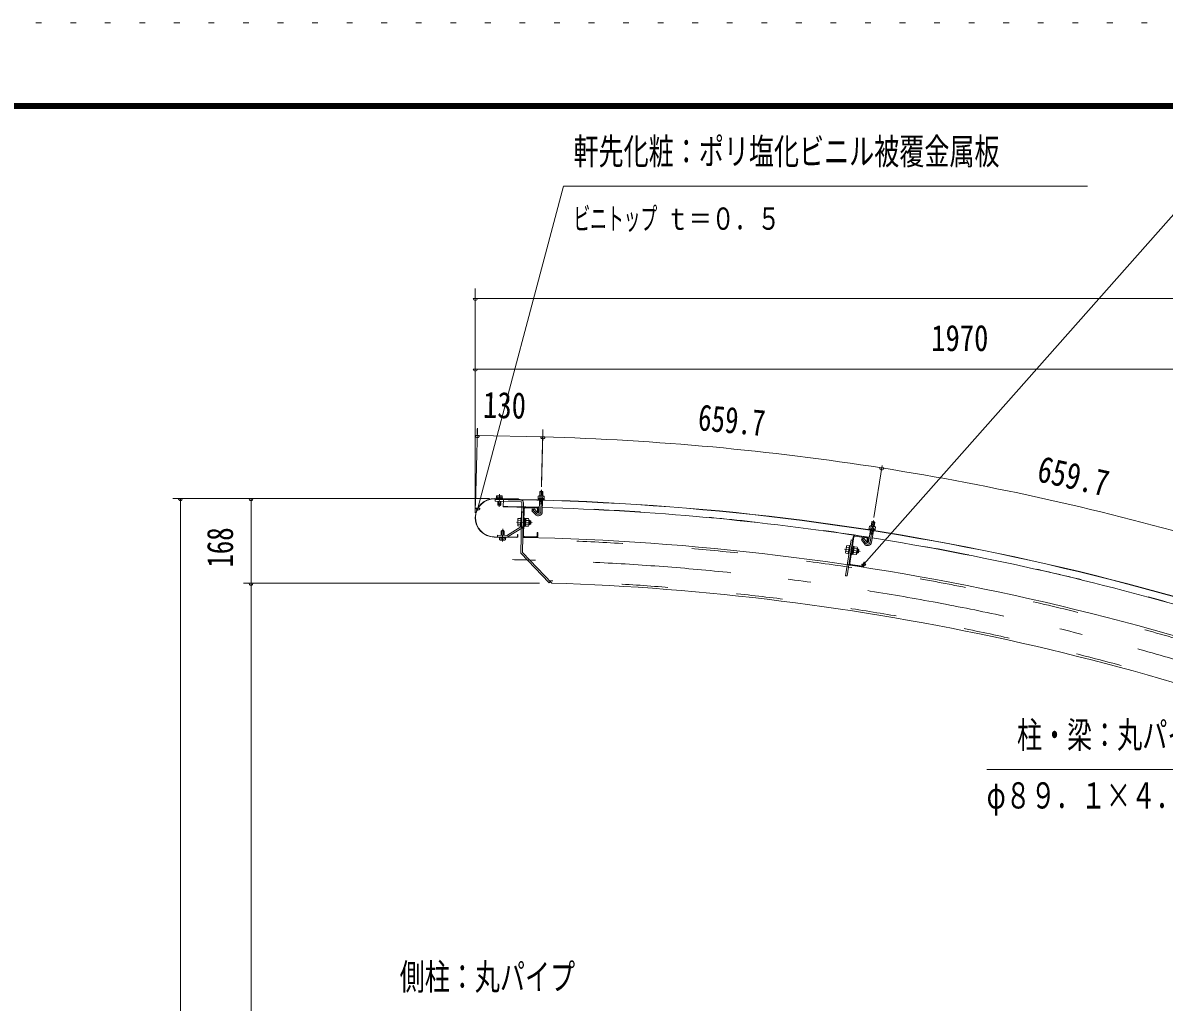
# Model space of a CAD drawing. Units: millimetres, scale not verified. Extents: x -34086 to 34091, y -14700 to 14700.
# Drawn here: x 13301 to 21228, y 7897 to 14700 of the extents above; entities that cross this region are included whole.
import ezdxf
from ezdxf.enums import TextEntityAlignment as Align

# ---------------------------------------------------------------- set-up
doc = ezdxf.new("R2010")
doc.units = ezdxf.units.MM
doc.header["$LTSCALE"] = 80
for name, pattern in [('USER2', [10, 4, -6]), ('USER3', [24, 12, -5, 2, -5]), ('USER4', [3, 0.5, -2.5])]:
    doc.linetypes.add(name, pattern=pattern)
for name, color, linetype, lineweight in [('0-6_2-02BOLD', 7, 'Continuous', 18), ('0-7_2-12HIDDEN', 3, 'USER2', 18), ('0-8_2-22CENTER', 3, 'USER3', 18), ('0-9_2-42THIN', 4, 'Continuous', 18), ('0-A_2-52DIM', 3, 'Continuous', 18), ('0-C_F-F1PAPER', 5, 'Continuous', 18), ('0-D_F-E_J_ADD', 5, 'USER4', 18)]:
    doc.layers.add(name, color=color, linetype=linetype, lineweight=lineweight)
doc.styles.add('ＭＳ ゴシック', font='')
doc.styles.get('ＭＳ ゴシック').set_extended_font_data('MS Gothic')

msp = doc.modelspace()

# ---------------------------------------------------------------- linework, layer by layer
at = {"layer": '0-6_2-02BOLD'}
for p, q in [((16891.04, 11414.07), (16891.81, 11442.59)), ((16895.4, 11445.99), (16891.81, 11442.59)), ((16912.8, 11442.02), (16891.81, 11442.59)), ((16909.39, 11445.61), (16895.4, 11445.99)), ((16912.8, 11442.02), (16909.39, 11445.61)), ((16912.04, 11413.51), (16912.8, 11442.02)), ((16579.94, 11394.39), (16743.36, 11391.12)), ((16743.39, 11392.87), (16579.98, 11396.14)), ((16582.28, 11388.74), (16582.06, 11377.54)), ((16759.82, 11373.99), (16582.06, 11377.54)), ((16760.04, 11385.19), (16582.28, 11388.74)), ((16588.66, 11401.57), (16588.55, 11395.97)), ((16632.4, 11400.69), (16588.66, 11401.57)), ((16599.06, 11352.35), (16599.55, 11377.2)), ((16602.49, 11348.78), (16599.06, 11352.35)), ((16620.05, 11351.93), (16599.06, 11352.35)), ((16599.77, 11388.39), (16599.89, 11393.99)), ((16600.67, 11413.56), (16600.43, 11401.33)), ((16602.49, 11348.78), (16616.48, 11348.5)), ((16620.05, 11351.93), (16616.48, 11348.5)), ((16620.05, 11351.93), (16620.55, 11376.77)), ((16620.88, 11413.16), (16620.63, 11400.93)), ((16620.77, 11387.97), (16620.88, 11393.57)), ((16627.96, 11414.78), (16630.98, 11412.96)), ((16630.98, 11412.96), (16630.74, 11400.73)), ((16632.4, 11400.69), (16632.29, 11395.09)), ((16638.33, 11390.58), (16637.68, 11338.08)), ((16743.39, 11392.87), (16743.36, 11391.12)), ((16766.68, 11366.85), (16759.67, 11016.48)), ((16777.88, 11366.62), (16770.96, 11020.89)), ((16879.2, 11396.89), (16879.06, 11391.64)), ((16879.06, 11391.64), (16922.79, 11390.46)), ((16880.73, 11391.6), (16880.58, 11386)), ((16880.58, 11386), (16920.98, 11384.91)), ((16884.39, 11414.25), (16918.68, 11413.33)), ((16888.07, 11303.43), (16890.23, 11383.98)), ((16889.54, 11358.19), (16910.54, 11357.62)), ((16891.39, 11412.3), (16890.97, 11396.57)), ((16909.07, 11302.87), (16911.23, 11383.42)), ((16911.59, 11411.76), (16911.17, 11396.03)), ((16918.68, 11413.33), (16921.69, 11411.49)), ((16921.13, 11390.51), (16920.98, 11384.91)), ((16921.69, 11411.49), (16921.27, 11395.75)), ((16739.56, 11253.62), (16742.08, 11257.79)), ((16742.08, 11257.79), (16758.89, 11257.45)), ((16758.96, 11260.94), (16757.77, 11201.44)), ((16758.96, 11260.94), (16764.56, 11260.82)), ((16776.56, 11300.84), (16765.36, 11301.07)), ((16782.63, 11324.52), (16778.88, 11136.96)), ((16786.96, 11260.38), (16781.35, 11260.48)), ((16786.91, 11257.92), (16793.9, 11257.78)), ((16788.35, 11330.01), (16870.93, 11328.36)), ((16788.46, 11335.61), (16871.04, 11333.95)), ((16793.9, 11257.78), (16792.81, 11203.19)), ((16851.92, 11324.2), (16836.67, 11309.75)), ((16860.75, 11284.35), (16836.67, 11309.75)), ((16876, 11298.79), (16851.92, 11324.2)), ((16876.42, 11322.65), (16875.94, 11298.85)), ((16875.94, 11298.85), (16881.54, 11298.74)), ((16882.01, 11322.53), (16881.54, 11298.74)), ((16666.7, 11140.38), (16760.23, 11200.06)), ((16672.72, 11130.94), (16766.25, 11190.62)), ((16741.29, 11218.39), (16758.1, 11218.06)), ((16741.82, 11244.66), (16758.63, 11244.32)), ((16757.77, 11201.44), (16763.37, 11201.34)), ((16785.81, 11203.33), (16792.81, 11203.19)), ((16793.35, 11230.49), (16786.22, 11223.63)), ((16786.36, 11230.63), (16793.5, 11237.49)), ((16813.4, 11216.95), (16793.09, 11217.36)), ((16813.93, 11243.21), (16793.62, 11243.62)), ((16814.19, 11256.34), (16793.88, 11256.75)), ((16816.55, 11252.08), (16814.19, 11256.34)), ((16823.38, 11243.89), (16816.38, 11244.03)), ((16823.38, 11243.89), (16822.82, 11215.9)), ((16823.38, 11243.89), (16828.52, 11238.54)), ((16828.17, 11221.04), (16828.52, 11238.54)), ((19178.48, 11189.29), (19177.66, 11184.1)), ((19177.66, 11184.1), (19220.88, 11177.32)), ((19179.31, 11183.84), (19178.44, 11178.31)), ((19178.44, 11178.31), (19218.37, 11172.04)), ((19185.85, 11205.84), (19219.74, 11200.53)), ((19192.55, 11203.01), (19190.11, 11187.47)), ((19192.43, 11204.81), (19196.85, 11232.99)), ((19200.85, 11235.9), (19196.85, 11232.99)), ((19217.59, 11229.73), (19196.85, 11232.99)), ((19214.68, 11233.73), (19200.85, 11235.9)), ((19212.51, 11199.87), (19210.07, 11184.33)), ((19213.17, 11201.56), (19217.59, 11229.73)), ((19217.59, 11229.73), (19214.68, 11233.73)), ((19219.74, 11200.53), (19222.49, 11198.31)), ((19222.49, 11198.31), (19220.05, 11182.76)), ((16574.62, 11128.1), (16732.78, 11124.93)), ((16574.65, 11129.84), (16732.82, 11126.68)), ((16598.32, 11140.57), (16598.1, 11129.37)), ((16662.8, 11139.28), (16598.32, 11140.57)), ((16611.07, 11121.76), (16611.18, 11127.36)), ((16615.51, 11107.67), (16649.8, 11106.98)), ((16622.59, 11109.3), (16622.84, 11121.53)), ((16623.42, 11170.52), (16622.81, 11140.08)), ((16623.43, 11170.52), (16626.99, 11173.95)), ((16623.43, 11170.52), (16644.42, 11170.1)), ((16640.99, 11173.67), (16626.99, 11173.95)), ((16640.99, 11173.67), (16644.42, 11170.1)), ((16642.8, 11108.89), (16643.04, 11121.12)), ((16644.42, 11170.1), (16643.81, 11139.66)), ((16649.8, 11106.98), (16652.9, 11108.69)), ((16652.9, 11108.69), (16653.15, 11120.92)), ((16736.7, 11145.86), (16736.39, 11130.11)), ((16784.26, 11125.65), (16866.84, 11123.99)), ((16784.37, 11131.25), (16866.95, 11129.59)), ((16873.14, 11158.88), (16872.66, 11135.08)), ((16873.14, 11158.88), (16878.74, 11158.77)), ((16878.74, 11158.77), (16878.26, 11134.97)), ((19053.27, 11108.89), (19015.9, 10859.68)), ((19067.87, 11130.77), (19026.97, 10858.01)), ((19073.41, 11129.93), (19045.59, 10944.41)), ((19064.35, 11107.22), (19053.27, 11108.89)), ((19079.78, 11134.64), (19161.46, 11122.39)), ((19080.61, 11140.18), (19162.3, 11127.93)), ((19142.07, 11120.71), (19125.11, 11108.34)), ((19145.72, 11080.05), (19125.11, 11108.34)), ((19162.69, 11092.42), (19142.07, 11120.71)), ((19166.17, 11116.02), (19162.64, 11092.48)), ((19171.71, 11115.19), (19168.18, 11091.65)), ((19175.26, 11095.47), (19187.75, 11175.08)), ((19183.76, 11149.58), (19204.5, 11146.33)), ((19196.01, 11092.22), (19208.5, 11171.82)), ((19219.23, 11177.58), (19218.37, 11172.04)), ((16974.85, 10808.68), (16770.96, 11020.89)), ((19021.58, 11065.15), (19015.04, 11021.54)), ((19018.77, 11030), (19035.4, 11027.5)), ((19021.58, 11065.15), (19024.62, 11068.97)), ((19022.67, 11055.98), (19039.3, 11053.48)), ((19024.62, 11068.97), (19041.25, 11066.47)), ((19041.75, 11069.92), (19032.94, 11011.07)), ((19041.75, 11069.92), (19047.3, 11069.08)), ((19069.45, 11065.76), (19060.63, 11006.92)), ((19069.45, 11065.76), (19063.91, 11066.59)), ((19071.96, 11035.3), (19064, 11029.42)), ((19065.04, 11036.34), (19073, 11042.23)), ((19090.1, 11019.3), (19070.01, 11022.31)), ((19094, 11045.28), (19073.91, 11048.3)), ((19097.73, 11053.73), (19091.19, 11010.12)), ((19103.46, 11044.73), (19096.53, 11045.77)), ((19103.46, 11044.73), (19099.31, 11017.04)), ((19103.46, 11044.73), (19107.87, 11038.77)), ((19105.27, 11021.46), (19107.87, 11038.77)), ((19162.64, 11092.48), (19168.18, 11091.65)), ((19032.94, 11011.07), (19038.47, 11010.24)), ((19060.63, 11006.92), (19055.09, 11007.75)), ((19060.99, 11009.34), (19067.91, 11008.3)), ((19088.15, 11006.31), (19068.06, 11009.32)), ((19091.19, 11010.12), (19088.15, 11006.31)), ((19141.88, 10954.03), (19138.35, 10930.5)), ((19049.47, 10932.5), (19131.15, 10920.25)), ((19050.3, 10938.04), (19131.99, 10925.79)), ((19015.9, 10859.68), (19026.97, 10858.01))]:
    msp.add_line(p, q, dxfattribs=at)
for points in [[(16627.96, 11414.78), (16593.67, 11415.47), (16590.57, 11413.76), (16590.33, 11401.54)], [(16879.2, 11396.89), (16922.94, 11395.71), (16922.79, 11390.46)], [(16884.39, 11414.25), (16881.29, 11412.57), (16880.87, 11396.84)], [(16786.96, 11260.38), (16785.76, 11200.88), (16780.17, 11201)], [(16739.56, 11253.62), (16738.68, 11209.53), (16741.03, 11205.26), (16757.84, 11204.93)], [(16816.55, 11252.08), (16815.66, 11207.99), (16813.14, 11203.81), (16792.84, 11204.22)], [(16828.17, 11221.04), (16822.82, 11215.9), (16815.82, 11216.04)], [(19178.48, 11189.29), (19221.7, 11182.5), (19220.88, 11177.32)], [(19185.85, 11205.84), (19182.56, 11204.57), (19180.12, 11189.03)], [(16611.07, 11121.76), (16654.81, 11120.89), (16654.92, 11126.49)], [(16615.51, 11107.67), (16612.49, 11109.5), (16612.74, 11121.73)], [(16736.7, 11145.86), (16738.45, 11145.82), (16738.14, 11130.08)], [(19015.04, 11021.54), (19016.83, 11017.01), (19033.45, 11014.52)], [(19069.08, 11063.34), (19076.01, 11062.3), (19067.91, 11008.3)], [(19097.73, 11053.73), (19095.94, 11058.27), (19075.86, 11061.28)], [(19105.27, 11021.46), (19099.31, 11017.04), (19092.38, 11018.08)], [(16964.95, 10818.98), (16956.87, 10811.22), (16759.67, 11016.48)], [(19141.88, 10954.03), (19147.42, 10953.21), (19143.89, 10929.66)]]:
    msp.add_lwpolyline(points, dxfattribs=at)
for centre, radius, start, end in [((16577.3, 11262.12), 134.05, 88.854, 268.854), ((16577.3, 11262.12), 132.3, 88.854, 268.854), ((16595.5, 11407.32), 8.11, 50.30775, 88.854), ((16610.22, 11385.35), 29.79, 69.02267, 108.68311), ((16625.8, 11406.71), 8.11, 88.854, 127.38544), ((16419.94, -6526.52), 17865.92, 88.49597, 89.30167), ((16419.94, -6526.52), 17916.67, 65.66528, 89.30167), ((16419.94, -6526.52), 17918.42, 65.66528, 89.30167), ((16759.68, 11366.99), 7, 358.854, 88.854), ((16759.68, 11366.99), 18.2, 358.854, 88.854), ((16886.17, 11406.09), 8.11, 49.93085, 88.46228), ((16900.74, 11384.02), 29.79, 68.63316, 108.29361), ((16916.47, 11405.28), 8.11, 88.46228, 127.00851), ((16788.23, 11324.41), 11.2, 88.854, 178.854), ((16788.23, 11324.41), 5.6, 88.854, 178.854), ((16881.07, 11303.61), 28, 223.46228, 358.48836), ((16870.82, 11322.76), 5.6, 358.854, 88.854), ((16870.82, 11322.76), 11.2, 358.854, 88.854), ((16881.07, 11303.61), 7, 223.46228, 358.51442), ((16419.94, -6526.52), 17865.92, 81.1133, 88.42862), ((16748.79, 11211.67), 10.07, 138.12717, 178.854), ((16775.72, 11230.84), 36.61, 157.82858, 199.87939), ((16749.57, 11251.07), 10.07, 178.854, 219.58083), ((16756.46, 11205.96), 7, 302.54407, 358.854), ((16756.46, 11205.96), 18.2, 302.54407, 358.854), ((16779.5, 11230.77), 36.61, 337.82858, 19.87941), ((16805.64, 11210.54), 10.07, 358.854, 39.58083), ((16806.44, 11249.93), 10.07, 318.12717, 358.854), ((19186.57, 11197.52), 8.11, 42.54817, 81.07961), ((19198.18, 11173.76), 29.79, 61.25049, 100.91093), ((19216.51, 11192.83), 8.11, 81.07961, 119.62584), ((16617.67, 11115.74), 8.11, 268.854, 307.38544), ((16633.25, 11137.11), 29.79, 249.02267, 288.68311), ((16647.97, 11115.13), 8.11, 230.30775, 268.854), ((16662.93, 11146.28), 18.2, 268.854, 302.54407), ((16662.93, 11146.28), 7, 268.854, 302.54407), ((16732.89, 11130.18), 5.25, 268.854, 358.854), ((16732.89, 11130.18), 3.5, 268.854, 358.854), ((16419.94, -6526.52), 17655.92, 65.80466, 88.854), ((16784.48, 11136.85), 11.2, 178.854, 268.854), ((16784.48, 11136.85), 5.6, 178.854, 268.854), ((16867.06, 11135.19), 11.2, 268.854, 358.854), ((16867.06, 11135.19), 5.6, 268.854, 358.854), ((19078.95, 11129.1), 11.2, 81.47133, 171.47133), ((19078.95, 11129.1), 5.6, 81.47133, 171.47133), ((19160.64, 11116.86), 5.6, 351.47133, 81.47133), ((19160.64, 11116.86), 11.2, 351.47133, 81.47133), ((16419.94, -6526.52), 17865.92, 73.73062, 81.04594), ((19025.34, 11022.37), 10.07, 130.74449, 171.47133), ((19054.52, 11037.92), 36.61, 150.44592, 192.49673), ((19031.19, 11061.34), 10.07, 171.47133, 212.19815), ((19081.58, 11013.94), 10.07, 351.47133, 32.19815), ((19058.26, 11037.36), 36.61, 330.44592, 12.49673), ((19087.43, 11052.91), 10.07, 310.74449, 351.47133), ((19168.34, 11096.54), 28, 216.07961, 351.10568), ((19168.34, 11096.54), 7, 216.07961, 351.13176), ((19051.12, 10943.58), 11.2, 171.47133, 261.47133), ((19051.12, 10943.58), 5.6, 171.47133, 261.47133), ((19132.81, 10931.33), 11.2, 261.47133, 351.47133), ((19132.81, 10931.33), 5.6, 261.47133, 351.47133), ((16419.94, -6526.52), 17344.08, 67.05199, 88.16655)]:
    msp.add_arc(centre, radius, start, end, dxfattribs=at)
at = {"layer": '0-7_2-12HIDDEN'}
for radius, start, end in [(17867.67, 88.49596, 89.30167), (17867.67, 81.1133, 88.42862), (17641.22, 65.80389, 88.854), (17867.67, 73.73062, 81.04594), (17358.77, 67.01984, 88.21622)]:
    msp.add_arc((16419.94, -6526.52), radius, start, end, dxfattribs=at)
at = {"layer": '0-8_2-22CENTER'}
for p, q in [((16611.02, 11425.63), (16609.27, 11338.14)), ((16902.66, 11455.43), (16898.57, 11303.14)), ((16837.08, 11324.6), (16868.37, 11291.57)), ((16632.45, 11096.83), (16634.2, 11184.31)), ((16728.62, 11231.78), (16838.85, 11229.58)), ((19209.26, 11244.33), (19185.63, 11093.83)), ((19127.4, 11123.02), (19154.2, 11086.24)), ((19116.96, 11028.56), (19007.93, 11044.91))]:
    msp.add_line(p, q, dxfattribs=at)
for centre, radius, start, end in [((16881.07, 11303.61), 17.5, 223.4623, 358.4623), ((19168.34, 11096.54), 17.5, 216.07962, 351.07962), ((16419.94, -6526.52), 17500, 65.24121, 90)]:
    msp.add_arc(centre, radius, start, end, dxfattribs=at)
at = {"layer": '0-9_2-42THIN'}
for p, q in [((16893.84, 11413.99), (16894.68, 11445.31)), ((16909.23, 11413.59), (16910.08, 11444.89)), ((16602.35, 11377.14), (16601.8, 11349.5)), ((16602.69, 11393.93), (16602.58, 11388.34)), ((16617.75, 11376.83), (16617.2, 11349.19)), ((16618.09, 11393.63), (16617.97, 11388.03)), ((16907.73, 11357.7), (16908.43, 11383.49)), ((16910.4, 11352.77), (16907.73, 11357.7)), ((16815.89, 11219.54), (16826.39, 11219.33)), ((16816.31, 11240.53), (16826.81, 11240.32)), ((19195.19, 11204.38), (19200.05, 11235.32)), ((19210.4, 11201.99), (19215.26, 11232.94)), ((16625.61, 11140.03), (16626.28, 11173.27)), ((16641.01, 11139.72), (16641.68, 11172.96)), ((19201.74, 11146.76), (19205.74, 11172.25)), ((19203.75, 11141.53), (19201.74, 11146.76)), ((19092.9, 11021.55), (19103.29, 11019.99)), ((19096.02, 11042.31), (19106.4, 11040.76))]:
    msp.add_line(p, q, dxfattribs=at)
for points in [[(16889.41, 11353.34), (16892.34, 11358.11), (16893.04, 11383.91)], [(19183, 11144.79), (19186.52, 11149.15), (19190.52, 11174.64)]]:
    msp.add_lwpolyline(points, dxfattribs=at)
at = {"layer": '0-A_2-52DIM'}
for p, q in [((17055.75, 13565.9), (16461.63, 11329.15)), ((20695.74, 13565.9), (17055.75, 13565.9)), ((21465.75, 13565.9), (19142.03, 10940.15)), ((16443.25, 11297.12), (16443.25, 12855.45)), ((16457.25, 12785.45), (16429.25, 12785.45)), ((31388.25, 12785.45), (16443.25, 12785.45)), ((16457.25, 12295.45), (16429.25, 12295.45)), ((16443.25, 12295.45), (31388.25, 12295.45)), ((16471.01, 11832.65), (16443.01, 11832.65)), ((16444.91, 11346.56), (16458.06, 11885.14)), ((16457.01, 11832.65), (16455.56, 11878.94)), ((16912.54, 11823.53), (16457.01, 11832.65)), ((16926.54, 11823.53), (16898.54, 11823.53)), ((16912.98, 11840.02), (16903.21, 11475.94)), ((16903.69, 11499.87), (16913.58, 11876.02)), ((19212.44, 11264.6), (19268.92, 11624.41)), ((19280.36, 11608.12), (19252.36, 11608.12)), ((16542.29, 11395.9), (14343.25, 11395.9)), ((14409.75, 11395.9), (14381.75, 11395.9)), ((14395.76, 11395.9), (14395.76, -1127.1)), ((14899.75, 11395.9), (14871.75, 11395.9)), ((14885.75, -1127.1), (14885.75, 11395.9)), ((16475.63, 11329.15), (16447.63, 11329.15)), ((19156.03, 10940.15), (19128.03, 10940.15)), ((16888.97, 10807.9), (14833.25, 10807.9)), ((14899.75, 10807.9), (14871.75, 10807.9))]:
    msp.add_line(p, q, dxfattribs=at)
msp.add_lwpolyline([(19995.75, 9512.9), (21955.75, 9512.9), (23218.31, 8409.67)], dxfattribs=at)
for centre, radius, start, end in [((16443.25, 12785.45), 14, 180, 0), ((16443.25, 12295.45), 14, 180, 0), ((16457.01, 11832.65), 14, 180, 0), ((16912.54, 11823.53), 14, 180, 0), ((16419.91, -6526.63), 18356.77, 81.07959, 88.46222), ((19266.36, 11608.12), 14, 180, 0), ((16419.91, -6526.64), 18356.79, 73.69698, 81.07959), ((14395.75, 11395.9), 14, 180, 0), ((14885.75, 11395.9), 14, 180, 0), ((16461.63, 11329.15), 14, 180, 0), ((19142.03, 10940.15), 14, 180, 0), ((14885.75, 10807.9), 14, 180, 0)]:
    msp.add_arc(centre, radius, start, end, dxfattribs=at)
at = {"layer": '0-C_F-F1PAPER'}
for p, q in [((-6789.13, 14140), (33390.86, 14140)), ((-6785.63, 14136.5), (33387.36, 14136.5)), ((-6782.13, 14133), (33383.86, 14133)), ((-6778.63, 14129.5), (33380.36, 14129.5)), ((-6775.13, 14126), (33376.86, 14126)), ((-6771.63, 14122.5), (33373.36, 14122.5)), ((-6768.13, 14119), (33369.86, 14119)), ((-6764.63, 14115.5), (33366.37, 14115.5)), ((-6761.13, 14112), (33362.86, 14112)), ((-6757.63, 14108.5), (33359.36, 14108.5)), ((-6754.13, 14105), (33355.86, 14105))]:
    msp.add_line(p, q, dxfattribs=at)
at = {"layer": '0-D_F-E_J_ADD'}
msp.add_lwpolyline([(-7489.13, -14700), (-7489.13, 14700), (34090.87, 14700)], dxfattribs=at)

# ---------------------------------------------------------------- texts
at = {"layer": '0-A_2-52DIM', "color": 7, "style": 'ＭＳ ゴシック'}
for s, height, width, p in [('軒先化粧：ポリ塩化ビニル被覆金属板', 182.3, 0.7, (17125.75, 13660.77)), ('ビニトップ ', 155, 0.55, (17125.75, 13215.91)), ('ｔ＝０．５', 155, 0.75, (17768.73, 13215.91)), ('1970', 182.3, 0.8, (19610.48, 12365.45)), ('柱・梁：丸パイプ', 182.3, 0.7, (20205.75, 9607.78)), ('φ８９．１×４．２', 182.3, 0.7, (19995.75, 9187.78)), ('側柱：丸パイプ', 182.3, 0.7, (15918.25, 7927.77))]:
    msp.add_text(s, height=height, dxfattribs=dict(at, width=width)).set_placement(p, align=Align.BOTTOM_LEFT)
for s, rotation, width, p in [('130', 358.854, 0.8, (16495.23, 11901.9)), ('659.7', 354.771, 0.75, (17980.26, 11816.78)), ('659.7', 347.388, 0.8, (20324.36, 11464.22)), ('168', 90, 0.75, (14815.75, 10916.42))]:
    msp.add_text(s, height=182.3, rotation=rotation, dxfattribs=dict(at, width=width)).set_placement(p, align=Align.BOTTOM_LEFT)

doc.saveas('drawing.dxf')
